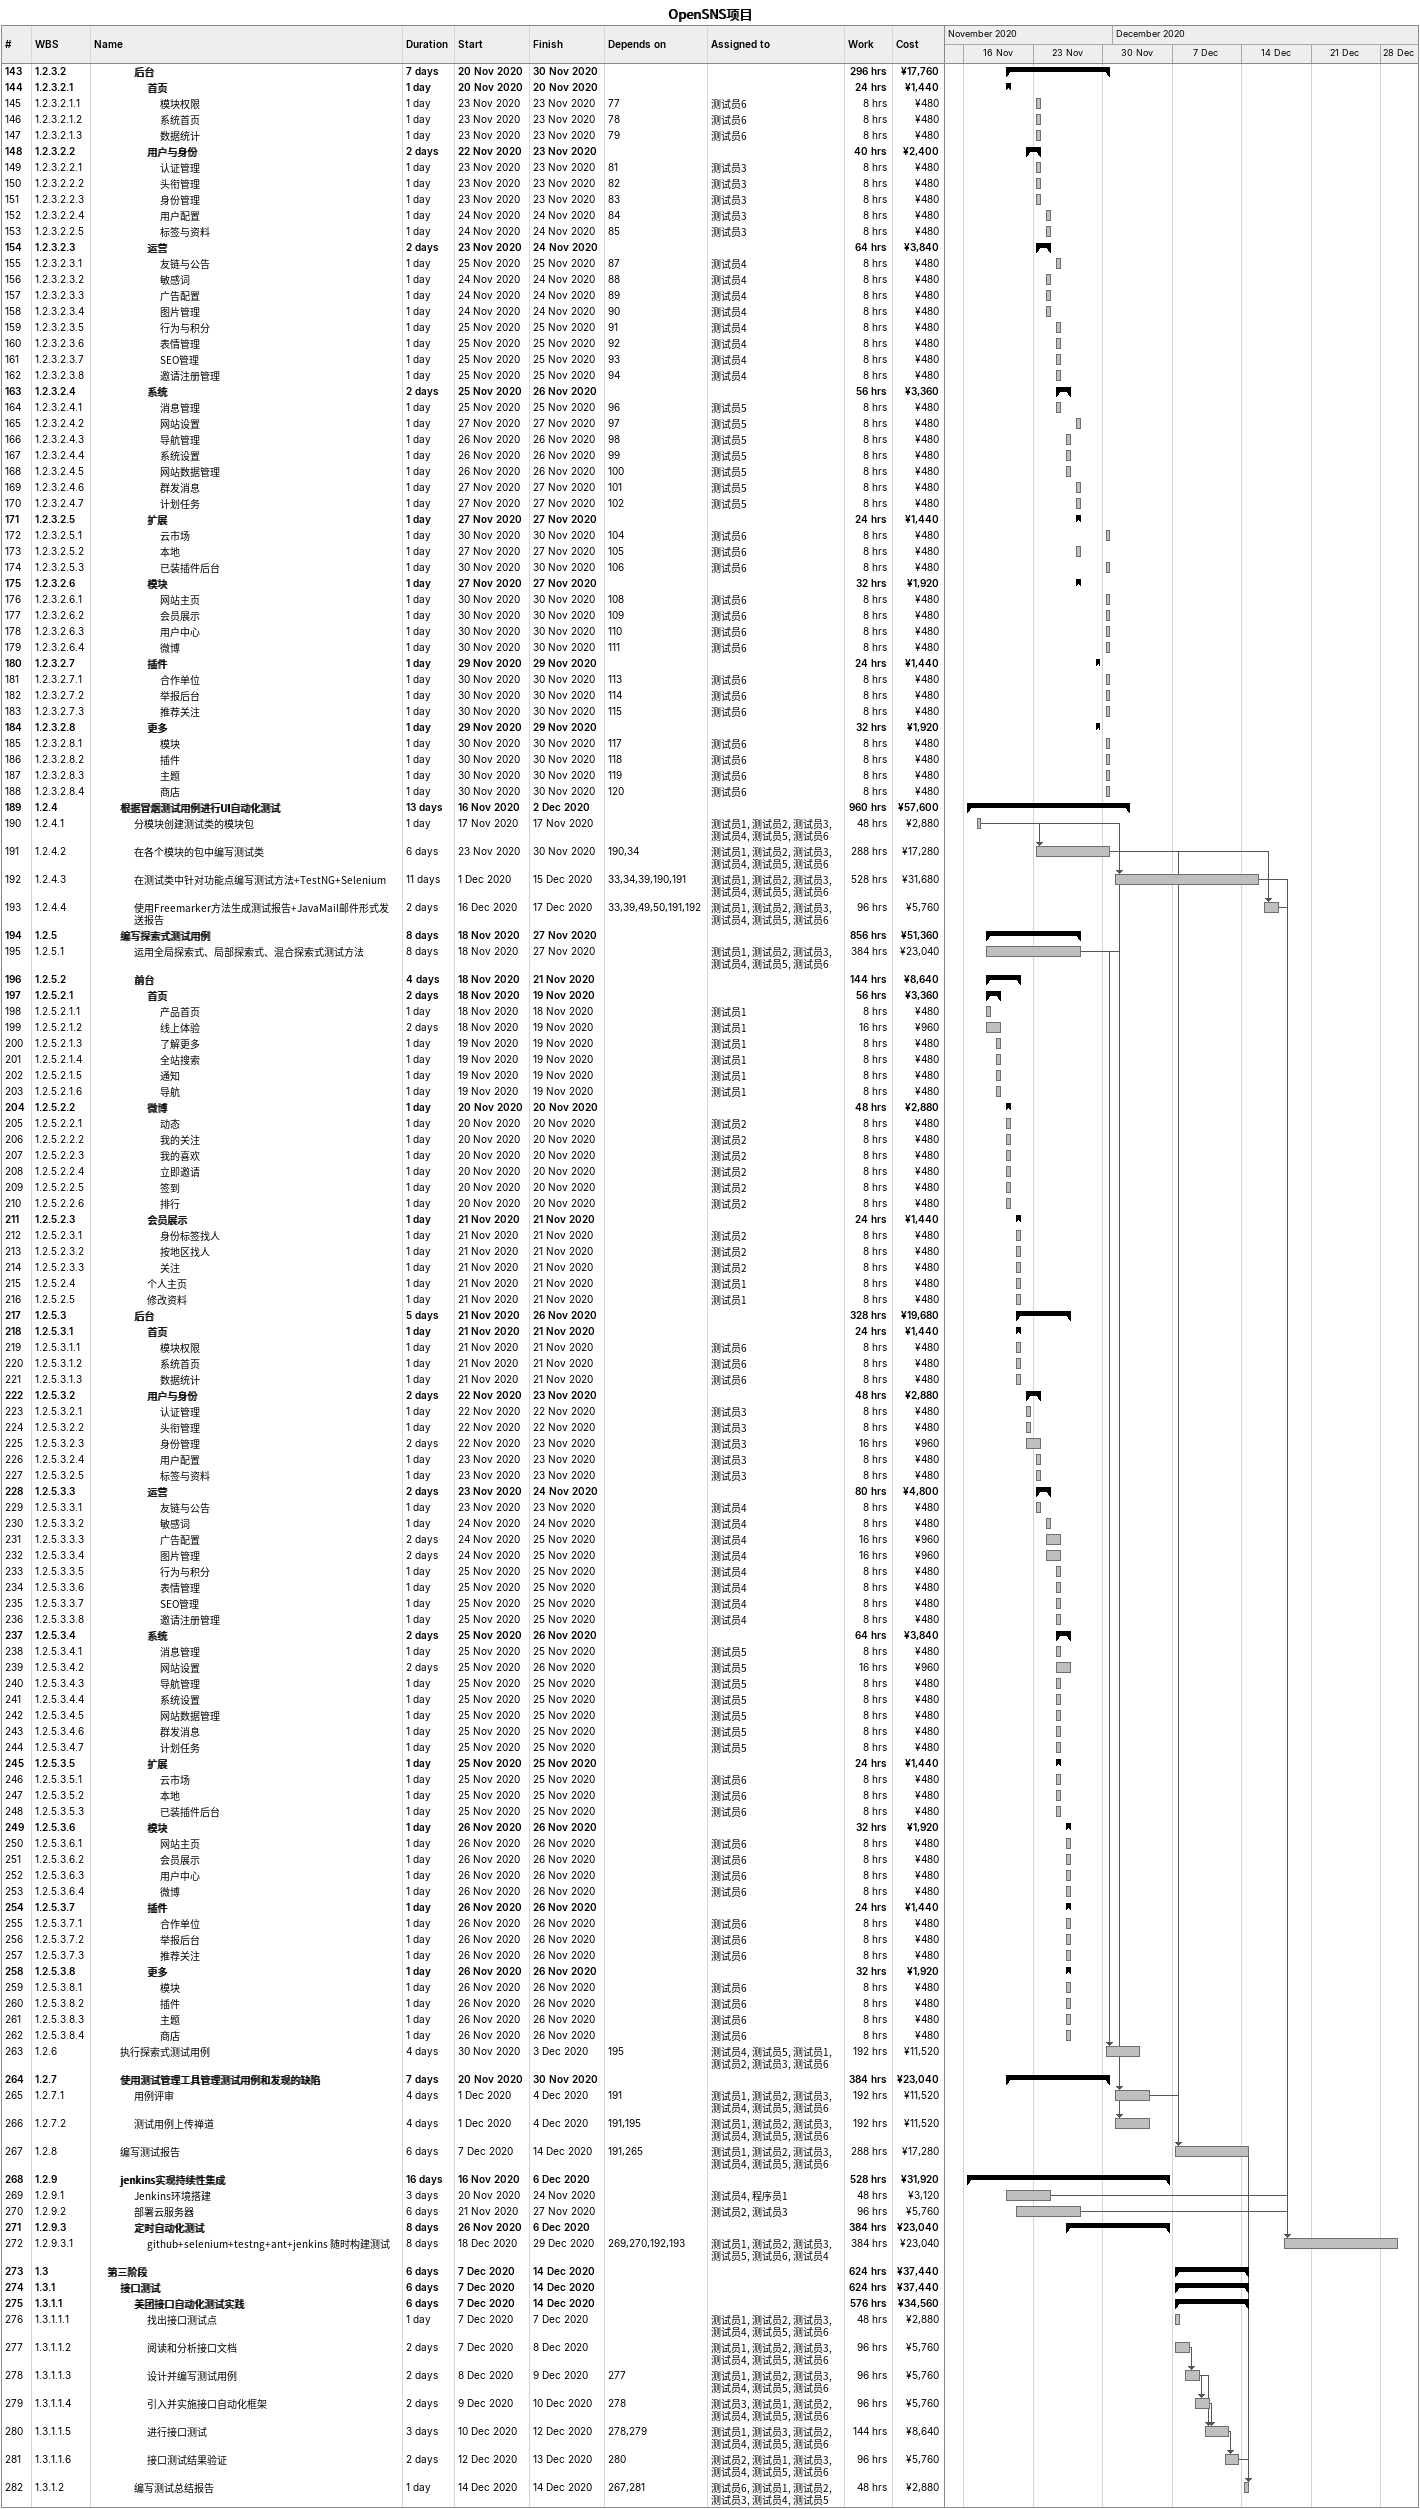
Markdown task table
OpenSNS项目

| ID | WBS | Task | Duration | Start | Finish | Predecessors | Resources | Work (h) | Cost (¥) |
|---|---|---|---|---|---|---|---|---|---|
| 143 | 1.2.3.2 | **后台** | 7d | 2020-11-20 | 2020-11-30 |  |  | 296 | 17760 |
| 144 | 1.2.3.2.1 | **首页** | 1d | 2020-11-20 | 2020-11-20 |  |  | 24 | 1440 |
| 145 | 1.2.3.2.1.1 | 模块权限 | 1d | 2020-11-23 | 2020-11-23 | 77 | 测试员6 | 8 | 480 |
| 146 | 1.2.3.2.1.2 | 系统首页 | 1d | 2020-11-23 | 2020-11-23 | 78 | 测试员6 | 8 | 480 |
| 147 | 1.2.3.2.1.3 | 数据统计 | 1d | 2020-11-23 | 2020-11-23 | 79 | 测试员6 | 8 | 480 |
| 148 | 1.2.3.2.2 | **用户与身份** | 2d | 2020-11-22 | 2020-11-23 |  |  | 40 | 2400 |
| 149 | 1.2.3.2.2.1 | 认证管理 | 1d | 2020-11-23 | 2020-11-23 | 81 | 测试员3 | 8 | 480 |
| 150 | 1.2.3.2.2.2 | 头衔管理 | 1d | 2020-11-23 | 2020-11-23 | 82 | 测试员3 | 8 | 480 |
| 151 | 1.2.3.2.2.3 | 身份管理 | 1d | 2020-11-23 | 2020-11-23 | 83 | 测试员3 | 8 | 480 |
| 152 | 1.2.3.2.2.4 | 用户配置 | 1d | 2020-11-24 | 2020-11-24 | 84 | 测试员3 | 8 | 480 |
| 153 | 1.2.3.2.2.5 | 标签与资料 | 1d | 2020-11-24 | 2020-11-24 | 85 | 测试员3 | 8 | 480 |
| 154 | 1.2.3.2.3 | **运营** | 2d | 2020-11-23 | 2020-11-24 |  |  | 64 | 3840 |
| 155 | 1.2.3.2.3.1 | 友链与公告 | 1d | 2020-11-25 | 2020-11-25 | 87 | 测试员4 | 8 | 480 |
| 156 | 1.2.3.2.3.2 | 敏感词 | 1d | 2020-11-24 | 2020-11-24 | 88 | 测试员4 | 8 | 480 |
| 157 | 1.2.3.2.3.3 | 广告配置 | 1d | 2020-11-24 | 2020-11-24 | 89 | 测试员4 | 8 | 480 |
| 158 | 1.2.3.2.3.4 | 图片管理 | 1d | 2020-11-24 | 2020-11-24 | 90 | 测试员4 | 8 | 480 |
| 159 | 1.2.3.2.3.5 | 行为与积分 | 1d | 2020-11-25 | 2020-11-25 | 91 | 测试员4 | 8 | 480 |
| 160 | 1.2.3.2.3.6 | 表情管理 | 1d | 2020-11-25 | 2020-11-25 | 92 | 测试员4 | 8 | 480 |
| 161 | 1.2.3.2.3.7 | SEO管理 | 1d | 2020-11-25 | 2020-11-25 | 93 | 测试员4 | 8 | 480 |
| 162 | 1.2.3.2.3.8 | 邀请注册管理 | 1d | 2020-11-25 | 2020-11-25 | 94 | 测试员4 | 8 | 480 |
| 163 | 1.2.3.2.4 | **系统** | 2d | 2020-11-25 | 2020-11-26 |  |  | 56 | 3360 |
| 164 | 1.2.3.2.4.1 | 消息管理 | 1d | 2020-11-25 | 2020-11-25 | 96 | 测试员5 | 8 | 480 |
| 165 | 1.2.3.2.4.2 | 网站设置 | 1d | 2020-11-27 | 2020-11-27 | 97 | 测试员5 | 8 | 480 |
| 166 | 1.2.3.2.4.3 | 导航管理 | 1d | 2020-11-26 | 2020-11-26 | 98 | 测试员5 | 8 | 480 |
| 167 | 1.2.3.2.4.4 | 系统设置 | 1d | 2020-11-26 | 2020-11-26 | 99 | 测试员5 | 8 | 480 |
| 168 | 1.2.3.2.4.5 | 网站数据管理 | 1d | 2020-11-26 | 2020-11-26 | 100 | 测试员5 | 8 | 480 |
| 169 | 1.2.3.2.4.6 | 群发消息 | 1d | 2020-11-27 | 2020-11-27 | 101 | 测试员5 | 8 | 480 |
| 170 | 1.2.3.2.4.7 | 计划任务 | 1d | 2020-11-27 | 2020-11-27 | 102 | 测试员5 | 8 | 480 |
| 171 | 1.2.3.2.5 | **扩展** | 1d | 2020-11-27 | 2020-11-27 |  |  | 24 | 1440 |
| 172 | 1.2.3.2.5.1 | 云市场 | 1d | 2020-11-30 | 2020-11-30 | 104 | 测试员6 | 8 | 480 |
| 173 | 1.2.3.2.5.2 | 本地 | 1d | 2020-11-27 | 2020-11-27 | 105 | 测试员6 | 8 | 480 |
| 174 | 1.2.3.2.5.3 | 已装插件后台 | 1d | 2020-11-30 | 2020-11-30 | 106 | 测试员6 | 8 | 480 |
| 175 | 1.2.3.2.6 | **模块** | 1d | 2020-11-27 | 2020-11-27 |  |  | 32 | 1920 |
| 176 | 1.2.3.2.6.1 | 网站主页 | 1d | 2020-11-30 | 2020-11-30 | 108 | 测试员6 | 8 | 480 |
| 177 | 1.2.3.2.6.2 | 会员展示 | 1d | 2020-11-30 | 2020-11-30 | 109 | 测试员6 | 8 | 480 |
| 178 | 1.2.3.2.6.3 | 用户中心 | 1d | 2020-11-30 | 2020-11-30 | 110 | 测试员6 | 8 | 480 |
| 179 | 1.2.3.2.6.4 | 微博 | 1d | 2020-11-30 | 2020-11-30 | 111 | 测试员6 | 8 | 480 |
| 180 | 1.2.3.2.7 | **插件** | 1d | 2020-11-29 | 2020-11-29 |  |  | 24 | 1440 |
| 181 | 1.2.3.2.7.1 | 合作单位 | 1d | 2020-11-30 | 2020-11-30 | 113 | 测试员6 | 8 | 480 |
| 182 | 1.2.3.2.7.2 | 举报后台 | 1d | 2020-11-30 | 2020-11-30 | 114 | 测试员6 | 8 | 480 |
| 183 | 1.2.3.2.7.3 | 推荐关注 | 1d | 2020-11-30 | 2020-11-30 | 115 | 测试员6 | 8 | 480 |
| 184 | 1.2.3.2.8 | **更多** | 1d | 2020-11-29 | 2020-11-29 |  |  | 32 | 1920 |
| 185 | 1.2.3.2.8.1 | 模块 | 1d | 2020-11-30 | 2020-11-30 | 117 | 测试员6 | 8 | 480 |
| 186 | 1.2.3.2.8.2 | 插件 | 1d | 2020-11-30 | 2020-11-30 | 118 | 测试员6 | 8 | 480 |
| 187 | 1.2.3.2.8.3 | 主题 | 1d | 2020-11-30 | 2020-11-30 | 119 | 测试员6 | 8 | 480 |
| 188 | 1.2.3.2.8.4 | 商店 | 1d | 2020-11-30 | 2020-11-30 | 120 | 测试员6 | 8 | 480 |
| 189 | 1.2.4 | **根据冒烟测试用例进行UI自动化测试** | 13d | 2020-11-16 | 2020-12-02 |  |  | 960 | 57600 |
| 190 | 1.2.4.1 | 分模块创建测试类的模块包 | 1d | 2020-11-17 | 2020-11-17 |  | 测试员1, 测试员2, 测试员3, 测试员4, 测试员5, 测试员6 | 48 | 2880 |
| 191 | 1.2.4.2 | 在各个模块的包中编写测试类 | 6d | 2020-11-23 | 2020-11-30 | 190, 34 | 测试员1, 测试员2, 测试员3, 测试员4, 测试员5, 测试员6 | 288 | 17280 |
| 192 | 1.2.4.3 | 在测试类中针对功能点编写测试方法+TestNG+Selenium | 11d | 2020-12-01 | 2020-12-15 | 33, 34, 39, 190, 191 | 测试员1, 测试员2, 测试员3, 测试员4, 测试员5, 测试员6 | 528 | 31680 |
| 193 | 1.2.4.4 | 使用Freemarker方法生成测试报告+JavaMail邮件形式发送报告 | 2d | 2020-12-16 | 2020-12-17 | 33, 39, 49, 50, 191, 192 | 测试员1, 测试员2, 测试员3, 测试员4, 测试员5, 测试员6 | 96 | 5760 |
| 194 | 1.2.5 | **编写探索式测试用例** | 8d | 2020-11-18 | 2020-11-27 |  |  | 856 | 51360 |
| 195 | 1.2.5.1 | 运用全局探索式、局部探索式、混合探索式测试方法 | 8d | 2020-11-18 | 2020-11-27 |  | 测试员1, 测试员2, 测试员3, 测试员4, 测试员5, 测试员6 | 384 | 23040 |
| 196 | 1.2.5.2 | **前台** | 4d | 2020-11-18 | 2020-11-21 |  |  | 144 | 8640 |
| 197 | 1.2.5.2.1 | **首页** | 2d | 2020-11-18 | 2020-11-19 |  |  | 56 | 3360 |
| 198 | 1.2.5.2.1.1 | 产品首页 | 1d | 2020-11-18 | 2020-11-18 |  | 测试员1 | 8 | 480 |
| 199 | 1.2.5.2.1.2 | 线上体验 | 2d | 2020-11-18 | 2020-11-19 |  | 测试员1 | 16 | 960 |
| 200 | 1.2.5.2.1.3 | 了解更多 | 1d | 2020-11-19 | 2020-11-19 |  | 测试员1 | 8 | 480 |
| 201 | 1.2.5.2.1.4 | 全站搜索 | 1d | 2020-11-19 | 2020-11-19 |  | 测试员1 | 8 | 480 |
| 202 | 1.2.5.2.1.5 | 通知 | 1d | 2020-11-19 | 2020-11-19 |  | 测试员1 | 8 | 480 |
| 203 | 1.2.5.2.1.6 | 导航 | 1d | 2020-11-19 | 2020-11-19 |  | 测试员1 | 8 | 480 |
| 204 | 1.2.5.2.2 | **微博** | 1d | 2020-11-20 | 2020-11-20 |  |  | 48 | 2880 |
| 205 | 1.2.5.2.2.1 | 动态 | 1d | 2020-11-20 | 2020-11-20 |  | 测试员2 | 8 | 480 |
| 206 | 1.2.5.2.2.2 | 我的关注 | 1d | 2020-11-20 | 2020-11-20 |  | 测试员2 | 8 | 480 |
| 207 | 1.2.5.2.2.3 | 我的喜欢 | 1d | 2020-11-20 | 2020-11-20 |  | 测试员2 | 8 | 480 |
| 208 | 1.2.5.2.2.4 | 立即邀请 | 1d | 2020-11-20 | 2020-11-20 |  | 测试员2 | 8 | 480 |
| 209 | 1.2.5.2.2.5 | 签到 | 1d | 2020-11-20 | 2020-11-20 |  | 测试员2 | 8 | 480 |
| 210 | 1.2.5.2.2.6 | 排行 | 1d | 2020-11-20 | 2020-11-20 |  | 测试员2 | 8 | 480 |
| 211 | 1.2.5.2.3 | **会员展示** | 1d | 2020-11-21 | 2020-11-21 |  |  | 24 | 1440 |
| 212 | 1.2.5.2.3.1 | 身份标签找人 | 1d | 2020-11-21 | 2020-11-21 |  | 测试员2 | 8 | 480 |
| 213 | 1.2.5.2.3.2 | 按地区找人 | 1d | 2020-11-21 | 2020-11-21 |  | 测试员2 | 8 | 480 |
| 214 | 1.2.5.2.3.3 | 关注 | 1d | 2020-11-21 | 2020-11-21 |  | 测试员2 | 8 | 480 |
| 215 | 1.2.5.2.4 | 个人主页 | 1d | 2020-11-21 | 2020-11-21 |  | 测试员1 | 8 | 480 |
| 216 | 1.2.5.2.5 | 修改资料 | 1d | 2020-11-21 | 2020-11-21 |  | 测试员1 | 8 | 480 |
| 217 | 1.2.5.3 | **后台** | 5d | 2020-11-21 | 2020-11-26 |  |  | 328 | 19680 |
| 218 | 1.2.5.3.1 | **首页** | 1d | 2020-11-21 | 2020-11-21 |  |  | 24 | 1440 |
| 219 | 1.2.5.3.1.1 | 模块权限 | 1d | 2020-11-21 | 2020-11-21 |  | 测试员6 | 8 | 480 |
| 220 | 1.2.5.3.1.2 | 系统首页 | 1d | 2020-11-21 | 2020-11-21 |  | 测试员6 | 8 | 480 |
| 221 | 1.2.5.3.1.3 | 数据统计 | 1d | 2020-11-21 | 2020-11-21 |  | 测试员6 | 8 | 480 |
| 222 | 1.2.5.3.2 | **用户与身份** | 2d | 2020-11-22 | 2020-11-23 |  |  | 48 | 2880 |
| 223 | 1.2.5.3.2.1 | 认证管理 | 1d | 2020-11-22 | 2020-11-22 |  | 测试员3 | 8 | 480 |
| 224 | 1.2.5.3.2.2 | 头衔管理 | 1d | 2020-11-22 | 2020-11-22 |  | 测试员3 | 8 | 480 |
| 225 | 1.2.5.3.2.3 | 身份管理 | 2d | 2020-11-22 | 2020-11-23 |  | 测试员3 | 16 | 960 |
| 226 | 1.2.5.3.2.4 | 用户配置 | 1d | 2020-11-23 | 2020-11-23 |  | 测试员3 | 8 | 480 |
| 227 | 1.2.5.3.2.5 | 标签与资料 | 1d | 2020-11-23 | 2020-11-23 |  | 测试员3 | 8 | 480 |
| 228 | 1.2.5.3.3 | **运营** | 2d | 2020-11-23 | 2020-11-24 |  |  | 80 | 4800 |
| 229 | 1.2.5.3.3.1 | 友链与公告 | 1d | 2020-11-23 | 2020-11-23 |  | 测试员4 | 8 | 480 |
| 230 | 1.2.5.3.3.2 | 敏感词 | 1d | 2020-11-24 | 2020-11-24 |  | 测试员4 | 8 | 480 |
| 231 | 1.2.5.3.3.3 | 广告配置 | 2d | 2020-11-24 | 2020-11-25 |  | 测试员4 | 16 | 960 |
| 232 | 1.2.5.3.3.4 | 图片管理 | 2d | 2020-11-24 | 2020-11-25 |  | 测试员4 | 16 | 960 |
| 233 | 1.2.5.3.3.5 | 行为与积分 | 1d | 2020-11-25 | 2020-11-25 |  | 测试员4 | 8 | 480 |
| 234 | 1.2.5.3.3.6 | 表情管理 | 1d | 2020-11-25 | 2020-11-25 |  | 测试员4 | 8 | 480 |
| 235 | 1.2.5.3.3.7 | SEO管理 | 1d | 2020-11-25 | 2020-11-25 |  | 测试员4 | 8 | 480 |
| 236 | 1.2.5.3.3.8 | 邀请注册管理 | 1d | 2020-11-25 | 2020-11-25 |  | 测试员4 | 8 | 480 |
| 237 | 1.2.5.3.4 | **系统** | 2d | 2020-11-25 | 2020-11-26 |  |  | 64 | 3840 |
| 238 | 1.2.5.3.4.1 | 消息管理 | 1d | 2020-11-25 | 2020-11-25 |  | 测试员5 | 8 | 480 |
| 239 | 1.2.5.3.4.2 | 网站设置 | 2d | 2020-11-25 | 2020-11-26 |  | 测试员5 | 16 | 960 |
| 240 | 1.2.5.3.4.3 | 导航管理 | 1d | 2020-11-25 | 2020-11-25 |  | 测试员5 | 8 | 480 |
| 241 | 1.2.5.3.4.4 | 系统设置 | 1d | 2020-11-25 | 2020-11-25 |  | 测试员5 | 8 | 480 |
| 242 | 1.2.5.3.4.5 | 网站数据管理 | 1d | 2020-11-25 | 2020-11-25 |  | 测试员5 | 8 | 480 |
| 243 | 1.2.5.3.4.6 | 群发消息 | 1d | 2020-11-25 | 2020-11-25 |  | 测试员5 | 8 | 480 |
| 244 | 1.2.5.3.4.7 | 计划任务 | 1d | 2020-11-25 | 2020-11-25 |  | 测试员5 | 8 | 480 |
| 245 | 1.2.5.3.5 | **扩展** | 1d | 2020-11-25 | 2020-11-25 |  |  | 24 | 1440 |
| 246 | 1.2.5.3.5.1 | 云市场 | 1d | 2020-11-25 | 2020-11-25 |  | 测试员6 | 8 | 480 |
| 247 | 1.2.5.3.5.2 | 本地 | 1d | 2020-11-25 | 2020-11-25 |  | 测试员6 | 8 | 480 |
| 248 | 1.2.5.3.5.3 | 已装插件后台 | 1d | 2020-11-25 | 2020-11-25 |  | 测试员6 | 8 | 480 |
| 249 | 1.2.5.3.6 | **模块** | 1d | 2020-11-26 | 2020-11-26 |  |  | 32 | 1920 |
| 250 | 1.2.5.3.6.1 | 网站主页 | 1d | 2020-11-26 | 2020-11-26 |  | 测试员6 | 8 | 480 |
| 251 | 1.2.5.3.6.2 | 会员展示 | 1d | 2020-11-26 | 2020-11-26 |  | 测试员6 | 8 | 480 |
| 252 | 1.2.5.3.6.3 | 用户中心 | 1d | 2020-11-26 | 2020-11-26 |  | 测试员6 | 8 | 480 |
| 253 | 1.2.5.3.6.4 | 微博 | 1d | 2020-11-26 | 2020-11-26 |  | 测试员6 | 8 | 480 |
| 254 | 1.2.5.3.7 | **插件** | 1d | 2020-11-26 | 2020-11-26 |  |  | 24 | 1440 |
| 255 | 1.2.5.3.7.1 | 合作单位 | 1d | 2020-11-26 | 2020-11-26 |  | 测试员6 | 8 | 480 |
| 256 | 1.2.5.3.7.2 | 举报后台 | 1d | 2020-11-26 | 2020-11-26 |  | 测试员6 | 8 | 480 |
| 257 | 1.2.5.3.7.3 | 推荐关注 | 1d | 2020-11-26 | 2020-11-26 |  | 测试员6 | 8 | 480 |
| 258 | 1.2.5.3.8 | **更多** | 1d | 2020-11-26 | 2020-11-26 |  |  | 32 | 1920 |
| 259 | 1.2.5.3.8.1 | 模块 | 1d | 2020-11-26 | 2020-11-26 |  | 测试员6 | 8 | 480 |
| 260 | 1.2.5.3.8.2 | 插件 | 1d | 2020-11-26 | 2020-11-26 |  | 测试员6 | 8 | 480 |
| 261 | 1.2.5.3.8.3 | 主题 | 1d | 2020-11-26 | 2020-11-26 |  | 测试员6 | 8 | 480 |
| 262 | 1.2.5.3.8.4 | 商店 | 1d | 2020-11-26 | 2020-11-26 |  | 测试员6 | 8 | 480 |
| 263 | 1.2.6 | 执行探索式测试用例 | 4d | 2020-11-30 | 2020-12-03 | 195 | 测试员4, 测试员5, 测试员1, 测试员2, 测试员3, 测试员6 | 192 | 11520 |
| 264 | 1.2.7 | **使用测试管理工具管理测试用例和发现的缺陷** | 7d | 2020-11-20 | 2020-11-30 |  |  | 384 | 23040 |
| 265 | 1.2.7.1 | 用例评审 | 4d | 2020-12-01 | 2020-12-04 | 191 | 测试员1, 测试员2, 测试员3, 测试员4, 测试员5, 测试员6 | 192 | 11520 |
| 266 | 1.2.7.2 | 测试用例上传禅道 | 4d | 2020-12-01 | 2020-12-04 | 191, 195 | 测试员1, 测试员2, 测试员3, 测试员4, 测试员5, 测试员6 | 192 | 11520 |
| 267 | 1.2.8 | 编写测试报告 | 6d | 2020-12-07 | 2020-12-14 | 191, 265 | 测试员1, 测试员2, 测试员3, 测试员4, 测试员5, 测试员6 | 288 | 17280 |
| 268 | 1.2.9 | **jenkins实现持续性集成** | 16d | 2020-11-16 | 2020-12-06 |  |  | 528 | 31920 |
| 269 | 1.2.9.1 | Jenkins环境搭建 | 3d | 2020-11-20 | 2020-11-24 |  | 测试员4, 程序员1 | 48 | 3120 |
| 270 | 1.2.9.2 | 部署云服务器 | 6d | 2020-11-21 | 2020-11-27 |  | 测试员2, 测试员3 | 96 | 5760 |
| 271 | 1.2.9.3 | **定时自动化测试** | 8d | 2020-11-26 | 2020-12-06 |  |  | 384 | 23040 |
| 272 | 1.2.9.3.1 | github+selenium+testng+ant+jenkins 随时构建测试 | 8d | 2020-12-18 | 2020-12-29 | 269, 270, 192, 193 | 测试员1, 测试员2, 测试员3, 测试员5, 测试员6, 测试员4 | 384 | 23040 |
| 273 | 1.3 | **第三阶段** | 6d | 2020-12-07 | 2020-12-14 |  |  | 624 | 37440 |
| 274 | 1.3.1 | **接口测试** | 6d | 2020-12-07 | 2020-12-14 |  |  | 624 | 37440 |
| 275 | 1.3.1.1 | **美团接口自动化测试实践** | 6d | 2020-12-07 | 2020-12-14 |  |  | 576 | 34560 |
| 276 | 1.3.1.1.1 | 找出接口测试点 | 1d | 2020-12-07 | 2020-12-07 |  | 测试员1, 测试员2, 测试员3, 测试员4, 测试员5, 测试员6 | 48 | 2880 |
| 277 | 1.3.1.1.2 | 阅读和分析接口文档 | 2d | 2020-12-07 | 2020-12-08 |  | 测试员1, 测试员2, 测试员3, 测试员4, 测试员5, 测试员6 | 96 | 5760 |
| 278 | 1.3.1.1.3 | 设计并编写测试用例 | 2d | 2020-12-08 | 2020-12-09 | 277 | 测试员1, 测试员2, 测试员3, 测试员4, 测试员5, 测试员6 | 96 | 5760 |
| 279 | 1.3.1.1.4 | 引入并实施接口自动化框架 | 2d | 2020-12-09 | 2020-12-10 | 278 | 测试员3, 测试员1, 测试员2, 测试员4, 测试员5, 测试员6 | 96 | 5760 |
| 280 | 1.3.1.1.5 | 进行接口测试 | 3d | 2020-12-10 | 2020-12-12 | 278, 279 | 测试员1, 测试员3, 测试员2, 测试员4, 测试员5, 测试员6 | 144 | 8640 |
| 281 | 1.3.1.1.6 | 接口测试结果验证 | 2d | 2020-12-12 | 2020-12-13 | 280 | 测试员2, 测试员1, 测试员3, 测试员4, 测试员5, 测试员6 | 96 | 5760 |
| 282 | 1.3.1.2 | 编写测试总结报告 | 1d | 2020-12-14 | 2020-12-14 | 267, 281 | 测试员6, 测试员1, 测试员2, 测试员3, 测试员4, 测试员5 | 48 | 2880 |
